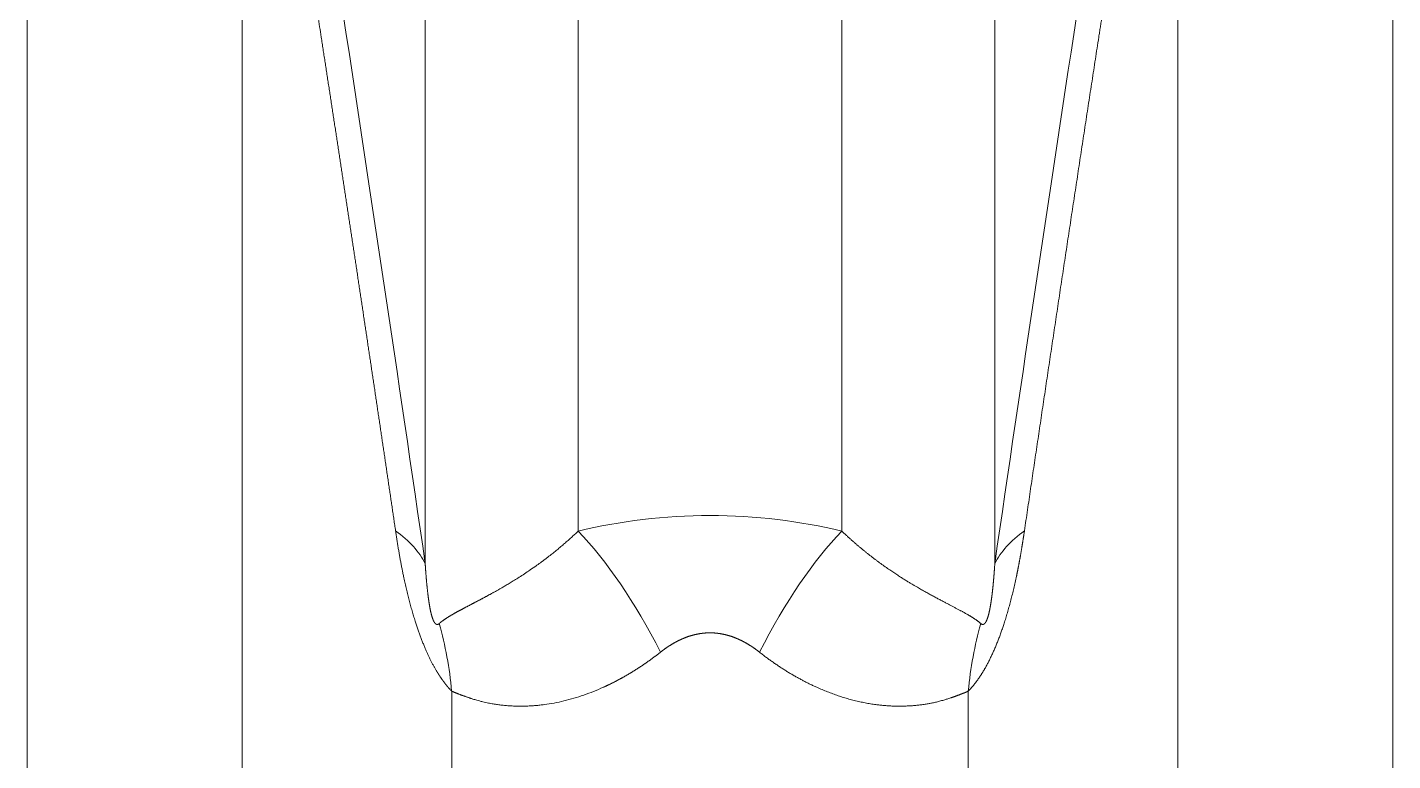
# Model space of a CAD drawing. Header units: millimetres. Extents: x 4664 to 8864, y -38 to 2932.
# Drawn here: x 7918.18 to 7925.77, y 2166.65 to 2170.73 of the extents above; entities that cross this region are included whole.
import ezdxf

# ---------------------------------------------------------------- set-up
doc = ezdxf.new("R2010")
doc.units = ezdxf.units.MM

msp = doc.modelspace()

# ---------------------------------------------------------------- linework, layer by layer
at = {"lineweight": 5}
for p, q in [((7921.2402, 2167.9263), (7921.2402, 2181.4217)), ((7922.7049, 2181.4217), (7922.7049, 2167.9263)), ((7920.3888, 2179.8117), (7920.3888, 2167.7442)), ((7923.5563, 2167.7442), (7923.5563, 2179.8117)), ((7918.1762, 2173.9042), (7918.1762, 2157.2276)), ((7925.7689, 2157.2276), (7925.7689, 2173.9042)), ((7919.3708, 2173.4668), (7919.3708, 2157.6393)), ((7924.5742, 2157.6393), (7924.5742, 2173.4668)), ((7920.536, 2167.0348), (7920.536, 2154.3043)), ((7923.409, 2167.0348), (7923.409, 2154.3043))]:
    msp.add_line(p, q, dxfattribs=at)
for centre, major_axis, ratio, start_param, end_param in [((7910.995, 2191.9455), (-10.432, 52.5413), 0.095617, 4.214814, 4.3475), ((7932.9501, 2191.9455), (10.432, 52.5413), 0.095617, 1.935685, 2.068372), ((7917.8347, 2167.2714), (2.5848, 0.3751), 0.347454, 0.111706, 0.344118), ((7921.2402, 2165.6643), (-0.6066, 2.5404), 0.373196, 5.295547, 5.714011), ((7922.7049, 2165.6643), (0.6066, 2.5404), 0.373196, 0.569174, 0.987639), ((7926.1104, 2167.2714), (-2.5848, 0.3751), 0.347454, 5.939068, 6.17148), ((7918.1467, 2166.3723), (1.8791, 1.814), 0.821454, 5.699256, 5.868735), ((7925.7983, 2166.3723), (-1.8791, 1.814), 0.821454, 0.41445, 0.583929)]:
    msp.add_ellipse(centre, major_axis=major_axis, ratio=ratio, start_param=start_param, end_param=end_param, dxfattribs=at)
for points, knots in [([(7920.2239, 2167.9275), (7920.2224, 2167.938), (7920.2193, 2167.959), (7920.2147, 2167.9905), (7920.21, 2168.0221), (7920.2054, 2168.0536), (7920.2007, 2168.0852), (7920.1961, 2168.1168), (7920.1914, 2168.1484), (7920.1868, 2168.1801), (7920.1821, 2168.2118), (7920.1774, 2168.2434), (7920.1727, 2168.2751), (7920.1681, 2168.3069), (7920.1634, 2168.3386), (7920.1587, 2168.3704), (7920.154, 2168.4022), (7920.1492, 2168.434), (7920.1445, 2168.4658), (7920.1398, 2168.4976), (7920.1351, 2168.5295), (7920.1304, 2168.5614), (7920.1256, 2168.5933), (7920.1209, 2168.6252), (7920.1161, 2168.6571), (7920.1114, 2168.6891), (7920.1066, 2168.721), (7920.1018, 2168.753), (7920.0971, 2168.7851), (7920.0923, 2168.8171), (7920.0875, 2168.8491), (7920.0827, 2168.8812), (7920.0779, 2168.9133), (7920.0731, 2168.9454), (7920.0683, 2168.9775), (7920.0635, 2169.0097), (7920.0587, 2169.0419), (7920.0539, 2169.074), (7920.049, 2169.1062), (7920.0442, 2169.1385), (7920.0394, 2169.1707), (7920.0345, 2169.203), (7920.0297, 2169.2353), (7920.0248, 2169.2675), (7920.02, 2169.2999), (7920.0151, 2169.3322), (7920.0102, 2169.3646), (7920.0053, 2169.3969), (7920.0005, 2169.4293), (7919.9956, 2169.4617), (7919.9907, 2169.4942), (7919.9858, 2169.5266), (7919.9809, 2169.5591), (7919.976, 2169.5916), (7919.971, 2169.6241), (7919.9661, 2169.6566), (7919.9612, 2169.6892), (7919.9563, 2169.7217), (7919.9513, 2169.7543), (7919.9464, 2169.7869), (7919.9414, 2169.8195), (7919.9365, 2169.8522), (7919.9315, 2169.8848), (7919.9265, 2169.9175), (7919.9216, 2169.9502), (7919.9166, 2169.9829), (7919.9116, 2170.0156), (7919.9066, 2170.0484), (7919.9016, 2170.0811), (7919.8966, 2170.1139), (7919.8916, 2170.1467), (7919.8866, 2170.1796), (7919.8816, 2170.2124), (7919.8765, 2170.2453), (7919.8715, 2170.2781), (7919.8665, 2170.311), (7919.8614, 2170.3439), (7919.8564, 2170.3769), (7919.8513, 2170.4098), (7919.8463, 2170.4428), (7919.8412, 2170.4758), (7919.8361, 2170.5088), (7919.8311, 2170.5418), (7919.826, 2170.5749), (7919.8209, 2170.6079), (7919.8158, 2170.641), (7919.8094, 2170.6827), (7919.8016, 2170.7331), (7919.7925, 2170.7923), (7919.7834, 2170.8514), (7919.7742, 2170.9107), (7919.765, 2170.9701), (7919.7558, 2171.0295), (7919.7466, 2171.089), (7919.7374, 2171.1485), (7919.7281, 2171.2082), (7919.7188, 2171.2679), (7919.7095, 2171.3277), (7919.7002, 2171.3875), (7919.6908, 2171.4475), (7919.6815, 2171.5075), (7919.6721, 2171.5676), (7919.6627, 2171.6278), (7919.6532, 2171.688), (7919.6438, 2171.7483), (7919.6343, 2171.8087), (7919.6248, 2171.8692), (7919.6153, 2171.9297), (7919.6058, 2171.9903), (7919.5962, 2172.051), (7919.5867, 2172.1117), (7919.5771, 2172.1726), (7919.5674, 2172.2335), (7919.5578, 2172.2945), (7919.5482, 2172.3555), (7919.5385, 2172.4166), (7919.5288, 2172.4778), (7919.5191, 2172.5391), (7919.5093, 2172.6004), (7919.4996, 2172.6618), (7919.4898, 2172.7233), (7919.48, 2172.7849), (7919.4702, 2172.8465), (7919.4603, 2172.9082), (7919.4505, 2172.97), (7919.4406, 2173.0319), (7919.4307, 2173.0938), (7919.4207, 2173.1558), (7919.4108, 2173.2178), (7919.4008, 2173.28), (7919.3908, 2173.3422), (7919.3808, 2173.4044), (7919.3742, 2173.446), (7919.3708, 2173.4668)], [0, 0, 0, 0, 0.005793, 0.011588, 0.017385, 0.023184, 0.028985, 0.034789, 0.040595, 0.046402, 0.052212, 0.058025, 0.063839, 0.069656, 0.075474, 0.081295, 0.087118, 0.092943, 0.098771, 0.1046, 0.110432, 0.116266, 0.122102, 0.12794, 0.13378, 0.139622, 0.145467, 0.151313, 0.157162, 0.163013, 0.168866, 0.174722, 0.180579, 0.186439, 0.1923, 0.198164, 0.20403, 0.209898, 0.215768, 0.221641, 0.227515, 0.233392, 0.239271, 0.245152, 0.251035, 0.25692, 0.262807, 0.268697, 0.274588, 0.280482, 0.286378, 0.292276, 0.298176, 0.304078, 0.309982, 0.315889, 0.321797, 0.327708, 0.33362, 0.339535, 0.345452, 0.351371, 0.357293, 0.363216, 0.369141, 0.375069, 0.380999, 0.38693, 0.392864, 0.3988, 0.404738, 0.410679, 0.416621, 0.422565, 0.428512, 0.43446, 0.440411, 0.446364, 0.452319, 0.458276, 0.464235, 0.470196, 0.476159, 0.482125, 0.488092, 0.494062, 0.500033, 0.510682, 0.52134, 0.532009, 0.542687, 0.553376, 0.564074, 0.574782, 0.5855, 0.596228, 0.606965, 0.617713, 0.62847, 0.639237, 0.650014, 0.6608, 0.671597, 0.682403, 0.693219, 0.704045, 0.71488, 0.725726, 0.736581, 0.747445, 0.75832, 0.769204, 0.780098, 0.791002, 0.801915, 0.812838, 0.82377, 0.834713, 0.845665, 0.856626, 0.867597, 0.878578, 0.889569, 0.900569, 0.911578, 0.922598, 0.933626, 0.944665, 0.955713, 0.96677, 0.977837, 0.988914, 1, 1, 1, 1]), ([(7924.5742, 2173.4668), (7924.5726, 2173.4568), (7924.5694, 2173.437), (7924.5647, 2173.4072), (7924.5599, 2173.3774), (7924.5551, 2173.3476), (7924.5503, 2173.3179), (7924.5455, 2173.2882), (7924.5408, 2173.2584), (7924.536, 2173.2287), (7924.5312, 2173.1991), (7924.5265, 2173.1694), (7924.5217, 2173.1397), (7924.517, 2173.1101), (7924.5123, 2173.0804), (7924.5075, 2173.0508), (7924.5028, 2173.0212), (7924.4981, 2172.9917), (7924.4933, 2172.9621), (7924.4886, 2172.9325), (7924.4839, 2172.903), (7924.4792, 2172.8735), (7924.4745, 2172.844), (7924.4698, 2172.8145), (7924.4651, 2172.785), (7924.4604, 2172.7555), (7924.4557, 2172.7261), (7924.451, 2172.6967), (7924.4464, 2172.6672), (7924.4417, 2172.6378), (7924.437, 2172.6084), (7924.4323, 2172.5791), (7924.4277, 2172.5497), (7924.423, 2172.5204), (7924.4184, 2172.4911), (7924.4137, 2172.4617), (7924.4091, 2172.4324), (7924.4045, 2172.4032), (7924.3998, 2172.3739), (7924.3952, 2172.3447), (7924.3906, 2172.3154), (7924.3859, 2172.2862), (7924.3813, 2172.257), (7924.3767, 2172.2278), (7924.3721, 2172.1986), (7924.3675, 2172.1695), (7924.3629, 2172.1403), (7924.3583, 2172.1112), (7924.3537, 2172.0821), (7924.3492, 2172.053), (7924.3446, 2172.0239), (7924.34, 2171.9949), (7924.3354, 2171.9658), (7924.3309, 2171.9368), (7924.3263, 2171.9078), (7924.3218, 2171.8788), (7924.3172, 2171.8498), (7924.3127, 2171.8208), (7924.3081, 2171.7919), (7924.3036, 2171.7629), (7924.299, 2171.734), (7924.2945, 2171.7051), (7924.29, 2171.6762), (7924.2855, 2171.6473), (7924.2809, 2171.6184), (7924.2764, 2171.5896), (7924.2719, 2171.5608), (7924.2674, 2171.532), (7924.2629, 2171.5032), (7924.2584, 2171.4744), (7924.2539, 2171.4456), (7924.2495, 2171.4168), (7924.245, 2171.3881), (7924.2405, 2171.3594), (7924.236, 2171.3307), (7924.2316, 2171.302), (7924.2271, 2171.2733), (7924.2227, 2171.2447), (7924.2182, 2171.216), (7924.2138, 2171.1874), (7924.2093, 2171.1588), (7924.2049, 2171.1302), (7924.2004, 2171.1016), (7924.196, 2171.073), (7924.1916, 2171.0445), (7924.1872, 2171.016), (7924.1827, 2170.9875), (7924.1783, 2170.959), (7924.1739, 2170.9305), (7924.1695, 2170.902), (7924.1651, 2170.8736), (7924.1607, 2170.8451), (7924.1563, 2170.8167), (7924.152, 2170.7883), (7924.1476, 2170.7599), (7924.1432, 2170.7315), (7924.1388, 2170.7032), (7924.1328, 2170.6638), (7924.125, 2170.6136), (7924.1156, 2170.5523), (7924.1062, 2170.4912), (7924.0968, 2170.4301), (7924.0875, 2170.3691), (7924.0782, 2170.3082), (7924.0688, 2170.2473), (7924.0595, 2170.1865), (7924.0503, 2170.1257), (7924.041, 2170.0651), (7924.0318, 2170.0045), (7924.0226, 2169.9439), (7924.0134, 2169.8835), (7924.0042, 2169.8231), (7923.995, 2169.7627), (7923.9859, 2169.7025), (7923.9768, 2169.6423), (7923.9677, 2169.5822), (7923.9586, 2169.5221), (7923.9496, 2169.4622), (7923.9405, 2169.4022), (7923.9315, 2169.3424), (7923.9225, 2169.2826), (7923.9135, 2169.2229), (7923.9046, 2169.1633), (7923.8956, 2169.1038), (7923.8867, 2169.0443), (7923.8778, 2168.9848), (7923.8689, 2168.9255), (7923.8601, 2168.8662), (7923.8513, 2168.807), (7923.8424, 2168.7479), (7923.8336, 2168.6888), (7923.8249, 2168.6298), (7923.8161, 2168.5709), (7923.8074, 2168.512), (7923.7987, 2168.4533), (7923.79, 2168.3946), (7923.7813, 2168.3359), (7923.7726, 2168.2774), (7923.764, 2168.2189), (7923.7554, 2168.1604), (7923.7468, 2168.1021), (7923.7382, 2168.0438), (7923.7297, 2167.9856), (7923.724, 2167.9468), (7923.7211, 2167.9275)], [0, 0, 0, 0, 0.0053, 0.010597, 0.015893, 0.021187, 0.026479, 0.031769, 0.037057, 0.042343, 0.047628, 0.05291, 0.05819, 0.063469, 0.068745, 0.07402, 0.079292, 0.084563, 0.089831, 0.095098, 0.100363, 0.105626, 0.110887, 0.116146, 0.121403, 0.126658, 0.131911, 0.137162, 0.142411, 0.147658, 0.152904, 0.158147, 0.163388, 0.168628, 0.173865, 0.179101, 0.184334, 0.189566, 0.194795, 0.200023, 0.205248, 0.210472, 0.215694, 0.220914, 0.226131, 0.231347, 0.236561, 0.241773, 0.246983, 0.252191, 0.257397, 0.262601, 0.267803, 0.273003, 0.278201, 0.283397, 0.288591, 0.293783, 0.298974, 0.304162, 0.309348, 0.314532, 0.319714, 0.324895, 0.330073, 0.335249, 0.340424, 0.345596, 0.350766, 0.355934, 0.361101, 0.366265, 0.371428, 0.376588, 0.381746, 0.386903, 0.392057, 0.397209, 0.40236, 0.407508, 0.412655, 0.417799, 0.422941, 0.428082, 0.43322, 0.438357, 0.443491, 0.448623, 0.453754, 0.458882, 0.464008, 0.469133, 0.474255, 0.479375, 0.484494, 0.48961, 0.494724, 0.499837, 0.510895, 0.521944, 0.532986, 0.54402, 0.555045, 0.566062, 0.577071, 0.588072, 0.599065, 0.61005, 0.621026, 0.631995, 0.642955, 0.653907, 0.66485, 0.675786, 0.686713, 0.697632, 0.708543, 0.719446, 0.73034, 0.741226, 0.752104, 0.762974, 0.773835, 0.784688, 0.795533, 0.806369, 0.817197, 0.828017, 0.838829, 0.849632, 0.860427, 0.871214, 0.881992, 0.892762, 0.903523, 0.914276, 0.925021, 0.935758, 0.946486, 0.957205, 0.967917, 0.978619, 0.989314, 1, 1, 1, 1]), ([(7921.2402, 2167.9263), (7921.4702, 2167.9812), (7921.7214, 2168.0128), (7922.2245, 2168.0128), (7922.475, 2167.9811), (7922.7049, 2167.9263)], [0, 0, 0, 0, 0.5, 0.5, 1, 1, 1, 1]), ([(7920.536, 2167.0348), (7920.5355, 2167.0353), (7920.5344, 2167.0364), (7920.5329, 2167.0381), (7920.5313, 2167.0397), (7920.5298, 2167.0414), (7920.5282, 2167.0431), (7920.5267, 2167.0448), (7920.5252, 2167.0465), (7920.5236, 2167.0482), (7920.5221, 2167.0499), (7920.5205, 2167.0517), (7920.519, 2167.0534), (7920.5175, 2167.0552), (7920.516, 2167.057), (7920.5144, 2167.0588), (7920.5129, 2167.0606), (7920.5114, 2167.0624), (7920.5099, 2167.0643), (7920.5084, 2167.0661), (7920.5069, 2167.068), (7920.5053, 2167.0698), (7920.5038, 2167.0717), (7920.5023, 2167.0736), (7920.5008, 2167.0755), (7920.4993, 2167.0775), (7920.4978, 2167.0794), (7920.4964, 2167.0813), (7920.4949, 2167.0833), (7920.4934, 2167.0853), (7920.4919, 2167.0873), (7920.4904, 2167.0893), (7920.4889, 2167.0913), (7920.4875, 2167.0933), (7920.486, 2167.0954), (7920.4845, 2167.0974), (7920.4831, 2167.0995), (7920.4816, 2167.1015), (7920.4801, 2167.1036), (7920.4787, 2167.1057), (7920.4772, 2167.1079), (7920.4758, 2167.11), (7920.4743, 2167.1121), (7920.4729, 2167.1143), (7920.4714, 2167.1164), (7920.47, 2167.1186), (7920.4685, 2167.1208), (7920.4671, 2167.123), (7920.4657, 2167.1252), (7920.4642, 2167.1275), (7920.4628, 2167.1297), (7920.4614, 2167.132), (7920.46, 2167.1342), (7920.4585, 2167.1365), (7920.4571, 2167.1388), (7920.4557, 2167.1411), (7920.4543, 2167.1434), (7920.4529, 2167.1458), (7920.4515, 2167.1481), (7920.4479, 2167.1541), (7920.4421, 2167.1641), (7920.4342, 2167.1783), (7920.4264, 2167.1929), (7920.4187, 2167.208), (7920.4111, 2167.2236), (7920.4035, 2167.2396), (7920.3961, 2167.2561), (7920.3884, 2167.2737), (7920.3805, 2167.2925), (7920.3725, 2167.3125), (7920.3646, 2167.3329), (7920.357, 2167.3536), (7920.3495, 2167.3748), (7920.3421, 2167.3964), (7920.3359, 2167.4156), (7920.3306, 2167.4323), (7920.3263, 2167.4463), (7920.322, 2167.4605), (7920.3178, 2167.4749), (7920.3136, 2167.4893), (7920.3096, 2167.504), (7920.3055, 2167.5187), (7920.3015, 2167.5336), (7920.2976, 2167.5487), (7920.2938, 2167.5639), (7920.29, 2167.5792), (7920.2862, 2167.5947), (7920.2825, 2167.6103), (7920.2789, 2167.626), (7920.2753, 2167.6419), (7920.2718, 2167.658), (7920.2688, 2167.6722), (7920.2662, 2167.6845), (7920.264, 2167.695), (7920.2619, 2167.7057), (7920.2598, 2167.7164), (7920.2577, 2167.7272), (7920.2556, 2167.7381), (7920.2535, 2167.7492), (7920.2514, 2167.7603), (7920.2493, 2167.7716), (7920.2473, 2167.7829), (7920.2453, 2167.7944), (7920.2433, 2167.806), (7920.2413, 2167.8176), (7920.2393, 2167.8294), (7920.2373, 2167.8413), (7920.2353, 2167.8533), (7920.2334, 2167.8654), (7920.2315, 2167.8776), (7920.2296, 2167.8899), (7920.2277, 2167.9023), (7920.2258, 2167.9149), (7920.2245, 2167.9233), (7920.2239, 2167.9275)], [0, 0, 0, 0, 0.003686, 0.007362, 0.011028, 0.014684, 0.018331, 0.021968, 0.025595, 0.029213, 0.032822, 0.036422, 0.040012, 0.043594, 0.047166, 0.05073, 0.054285, 0.057831, 0.061369, 0.064899, 0.06842, 0.071933, 0.075438, 0.078935, 0.082424, 0.085906, 0.089379, 0.092845, 0.096304, 0.099756, 0.1032, 0.106637, 0.110067, 0.113491, 0.116907, 0.120317, 0.12372, 0.127117, 0.130508, 0.133893, 0.137271, 0.140644, 0.144011, 0.147372, 0.150727, 0.154077, 0.157422, 0.160762, 0.164096, 0.167426, 0.17075, 0.17407, 0.177386, 0.180696, 0.184003, 0.187305, 0.190604, 0.193898, 0.197189, 0.200475, 0.21919, 0.237831, 0.256426, 0.275002, 0.293589, 0.312215, 0.330907, 0.349693, 0.370936, 0.392195, 0.413506, 0.434903, 0.456422, 0.478096, 0.49996, 0.513711, 0.527546, 0.541471, 0.555493, 0.569616, 0.583847, 0.598191, 0.612653, 0.627239, 0.641954, 0.656802, 0.671789, 0.68692, 0.702198, 0.717629, 0.733216, 0.748964, 0.759104, 0.769359, 0.779731, 0.790219, 0.800826, 0.811551, 0.822397, 0.833363, 0.844451, 0.855662, 0.866995, 0.878453, 0.890036, 0.901743, 0.913577, 0.925538, 0.937626, 0.949843, 0.962188, 0.974662, 0.987266, 1, 1, 1, 1]), ([(7920.4668, 2167.4112), (7920.4674, 2167.4117), (7920.4685, 2167.4127), (7920.4702, 2167.4141), (7920.4719, 2167.4156), (7920.4736, 2167.417), (7920.4754, 2167.4185), (7920.4773, 2167.4199), (7920.4791, 2167.4214), (7920.481, 2167.4229), (7920.4829, 2167.4244), (7920.4849, 2167.4258), (7920.4869, 2167.4273), (7920.489, 2167.4288), (7920.4911, 2167.4303), (7920.4932, 2167.4318), (7920.4953, 2167.4334), (7920.4975, 2167.4349), (7920.4998, 2167.4364), (7920.5021, 2167.438), (7920.5044, 2167.4395), (7920.5068, 2167.4411), (7920.5092, 2167.4426), (7920.5116, 2167.4442), (7920.5141, 2167.4458), (7920.5167, 2167.4474), (7920.5192, 2167.449), (7920.5219, 2167.4506), (7920.5245, 2167.4523), (7920.5273, 2167.4539), (7920.53, 2167.4556), (7920.5328, 2167.4572), (7920.5357, 2167.4589), (7920.5386, 2167.4606), (7920.5416, 2167.4623), (7920.5446, 2167.4641), (7920.5476, 2167.4658), (7920.5507, 2167.4676), (7920.5539, 2167.4693), (7920.5571, 2167.4711), (7920.5603, 2167.473), (7920.5636, 2167.4748), (7920.567, 2167.4766), (7920.5704, 2167.4785), (7920.5739, 2167.4804), (7920.5774, 2167.4823), (7920.581, 2167.4842), (7920.5846, 2167.4862), (7920.5883, 2167.4882), (7920.592, 2167.4902), (7920.5958, 2167.4922), (7920.5996, 2167.4942), (7920.6035, 2167.4963), (7920.6075, 2167.4984), (7920.6115, 2167.5005), (7920.6156, 2167.5027), (7920.6198, 2167.5048), (7920.624, 2167.507), (7920.6282, 2167.5093), (7920.6325, 2167.5115), (7920.6369, 2167.5138), (7920.6413, 2167.5162), (7920.6458, 2167.5185), (7920.6504, 2167.5209), (7920.655, 2167.5233), (7920.6597, 2167.5258), (7920.6645, 2167.5283), (7920.6693, 2167.5308), (7920.6742, 2167.5334), (7920.6791, 2167.536), (7920.6841, 2167.5386), (7920.6892, 2167.5413), (7920.6943, 2167.544), (7920.6995, 2167.5468), (7920.7048, 2167.5496), (7920.7101, 2167.5524), (7920.7155, 2167.5553), (7920.721, 2167.5583), (7920.7265, 2167.5612), (7920.7321, 2167.5643), (7920.7377, 2167.5673), (7920.7435, 2167.5705), (7920.7493, 2167.5736), (7920.7551, 2167.5769), (7920.7611, 2167.5801), (7920.7671, 2167.5835), (7920.7751, 2167.5879), (7920.7857, 2167.5939), (7920.7998, 2167.6018), (7920.8162, 2167.6112), (7920.8348, 2167.622), (7920.8557, 2167.6344), (7920.8791, 2167.6487), (7920.905, 2167.6649), (7920.9335, 2167.6833), (7920.9646, 2167.704), (7920.9906, 2167.722), (7921.0103, 2167.736), (7921.0229, 2167.7451), (7921.0353, 2167.7541), (7921.0475, 2167.7632), (7921.0595, 2167.7723), (7921.0713, 2167.7813), (7921.0829, 2167.7904), (7921.0943, 2167.7994), (7921.1056, 2167.8083), (7921.1166, 2167.8172), (7921.1274, 2167.8261), (7921.138, 2167.8349), (7921.1484, 2167.8437), (7921.1586, 2167.8524), (7921.1685, 2167.861), (7921.1783, 2167.8695), (7921.1878, 2167.8779), (7921.1971, 2167.8862), (7921.2061, 2167.8945), (7921.215, 2167.9026), (7921.2236, 2167.9106), (7921.232, 2167.9184), (7921.2375, 2167.9237), (7921.2402, 2167.9263)], [0, 0, 0, 0, 0.004401, 0.008838, 0.013309, 0.017816, 0.022358, 0.026934, 0.031546, 0.036193, 0.040875, 0.045592, 0.050344, 0.055131, 0.059954, 0.064812, 0.069704, 0.074632, 0.079596, 0.084594, 0.089628, 0.094696, 0.099801, 0.10494, 0.110114, 0.115324, 0.120569, 0.125849, 0.131165, 0.136516, 0.141902, 0.147324, 0.15278, 0.158272, 0.1638, 0.169362, 0.17496, 0.180594, 0.186262, 0.191967, 0.197706, 0.203481, 0.209291, 0.215136, 0.221017, 0.226934, 0.232885, 0.238872, 0.244895, 0.250953, 0.257046, 0.263175, 0.269339, 0.275538, 0.281773, 0.288044, 0.294349, 0.300691, 0.307067, 0.31348, 0.319927, 0.32641, 0.332929, 0.339483, 0.346073, 0.352698, 0.359358, 0.366054, 0.372785, 0.379552, 0.386355, 0.393193, 0.400066, 0.406975, 0.41392, 0.4209, 0.427915, 0.434966, 0.442053, 0.449175, 0.456332, 0.463525, 0.470754, 0.478018, 0.485318, 0.492653, 0.500024, 0.514373, 0.531083, 0.550154, 0.571587, 0.595381, 0.621536, 0.650052, 0.68093, 0.714169, 0.749769, 0.763075, 0.776161, 0.789026, 0.80167, 0.814094, 0.826297, 0.83828, 0.850042, 0.861583, 0.872904, 0.884004, 0.894884, 0.905542, 0.915981, 0.926198, 0.936196, 0.945972, 0.955528, 0.964864, 0.973979, 0.982873, 0.991547, 1, 1, 1, 1]), ([(7922.7049, 2167.9263), (7922.7062, 2167.925), (7922.7089, 2167.9224), (7922.713, 2167.9185), (7922.7172, 2167.9146), (7922.7214, 2167.9106), (7922.7257, 2167.9066), (7922.73, 2167.9026), (7922.7344, 2167.8986), (7922.7389, 2167.8945), (7922.7434, 2167.8904), (7922.7479, 2167.8863), (7922.7526, 2167.8821), (7922.7572, 2167.878), (7922.762, 2167.8738), (7922.7667, 2167.8695), (7922.7716, 2167.8653), (7922.7765, 2167.861), (7922.7814, 2167.8567), (7922.7864, 2167.8524), (7922.7915, 2167.8481), (7922.7966, 2167.8437), (7922.8018, 2167.8394), (7922.807, 2167.835), (7922.8123, 2167.8306), (7922.8176, 2167.8262), (7922.823, 2167.8217), (7922.8284, 2167.8173), (7922.8339, 2167.8128), (7922.8394, 2167.8084), (7922.845, 2167.8039), (7922.8507, 2167.7994), (7922.8564, 2167.7949), (7922.8621, 2167.7904), (7922.8679, 2167.7859), (7922.8737, 2167.7814), (7922.8796, 2167.7768), (7922.8856, 2167.7723), (7922.8915, 2167.7678), (7922.8976, 2167.7633), (7922.9036, 2167.7587), (7922.9098, 2167.7542), (7922.9159, 2167.7497), (7922.9221, 2167.7451), (7922.9284, 2167.7406), (7922.9347, 2167.7361), (7922.941, 2167.7315), (7922.9534, 2167.7228), (7922.9714, 2167.7103), (7922.9945, 2167.6947), (7923.0161, 2167.6804), (7923.0364, 2167.6672), (7923.0555, 2167.6552), (7923.0732, 2167.6443), (7923.0897, 2167.6343), (7923.1049, 2167.6252), (7923.1189, 2167.617), (7923.1317, 2167.6095), (7923.1434, 2167.6029), (7923.1539, 2167.5969), (7923.1633, 2167.5916), (7923.173, 2167.5862), (7923.1831, 2167.5806), (7923.194, 2167.5746), (7923.2047, 2167.5687), (7923.2152, 2167.5631), (7923.2254, 2167.5575), (7923.2355, 2167.5522), (7923.2452, 2167.5469), (7923.2548, 2167.5419), (7923.2641, 2167.5369), (7923.2733, 2167.5321), (7923.2822, 2167.5275), (7923.2909, 2167.5229), (7923.2993, 2167.5185), (7923.3076, 2167.5141), (7923.3156, 2167.5099), (7923.3235, 2167.5058), (7923.3311, 2167.5018), (7923.3386, 2167.4978), (7923.3458, 2167.494), (7923.3529, 2167.4902), (7923.3598, 2167.4866), (7923.3664, 2167.483), (7923.3729, 2167.4794), (7923.3792, 2167.476), (7923.3854, 2167.4726), (7923.3913, 2167.4693), (7923.3971, 2167.466), (7923.4027, 2167.4628), (7923.4082, 2167.4596), (7923.4134, 2167.4565), (7923.4186, 2167.4535), (7923.4235, 2167.4504), (7923.4283, 2167.4474), (7923.433, 2167.4445), (7923.4375, 2167.4416), (7923.4419, 2167.4387), (7923.4461, 2167.4359), (7923.4502, 2167.433), (7923.4541, 2167.4303), (7923.4579, 2167.4275), (7923.4616, 2167.4247), (7923.4652, 2167.422), (7923.4686, 2167.4193), (7923.4719, 2167.4166), (7923.4751, 2167.4139), (7923.4772, 2167.4121), (7923.4782, 2167.4112)], [0, 0, 0, 0, 0.004199, 0.008453, 0.012763, 0.017127, 0.021547, 0.026022, 0.030552, 0.035137, 0.039778, 0.044473, 0.049224, 0.05403, 0.058891, 0.063807, 0.068779, 0.073806, 0.078888, 0.084025, 0.089217, 0.094465, 0.099767, 0.105125, 0.110538, 0.116006, 0.12153, 0.127108, 0.132742, 0.138431, 0.144175, 0.149975, 0.15583, 0.161739, 0.167704, 0.173725, 0.1798, 0.185931, 0.192116, 0.198357, 0.204653, 0.211005, 0.217411, 0.223873, 0.23039, 0.236962, 0.24359, 0.250272, 0.275938, 0.300401, 0.323659, 0.345713, 0.366564, 0.386211, 0.404655, 0.421894, 0.43793, 0.452762, 0.46639, 0.478815, 0.490035, 0.500052, 0.513641, 0.527108, 0.540455, 0.553679, 0.566783, 0.579765, 0.592627, 0.605367, 0.617986, 0.630483, 0.64286, 0.655116, 0.66725, 0.679264, 0.691156, 0.702928, 0.714578, 0.726108, 0.737517, 0.748805, 0.759972, 0.771018, 0.781944, 0.792749, 0.803433, 0.813997, 0.824439, 0.834762, 0.844964, 0.855045, 0.865006, 0.874846, 0.884566, 0.894166, 0.903645, 0.913005, 0.922244, 0.931363, 0.940362, 0.949241, 0.958, 0.96664, 0.975159, 0.983559, 0.991839, 1, 1, 1, 1]), ([(7923.7211, 2167.9275), (7923.7208, 2167.9254), (7923.7202, 2167.9214), (7923.7193, 2167.9154), (7923.7184, 2167.9094), (7923.7175, 2167.9034), (7923.7166, 2167.8974), (7923.7157, 2167.8915), (7923.7148, 2167.8856), (7923.7139, 2167.8797), (7923.713, 2167.8739), (7923.7121, 2167.868), (7923.7111, 2167.8622), (7923.7102, 2167.8565), (7923.7093, 2167.8507), (7923.7083, 2167.845), (7923.7074, 2167.8393), (7923.7065, 2167.8336), (7923.7055, 2167.8279), (7923.7046, 2167.8223), (7923.7036, 2167.8167), (7923.7027, 2167.8111), (7923.7017, 2167.8055), (7923.7008, 2167.8), (7923.6998, 2167.7945), (7923.6988, 2167.789), (7923.6979, 2167.7836), (7923.6969, 2167.7781), (7923.6959, 2167.7727), (7923.695, 2167.7673), (7923.694, 2167.762), (7923.693, 2167.7567), (7923.692, 2167.7513), (7923.691, 2167.7461), (7923.69, 2167.7408), (7923.689, 2167.7356), (7923.688, 2167.7304), (7923.687, 2167.7252), (7923.686, 2167.72), (7923.685, 2167.7149), (7923.684, 2167.7098), (7923.683, 2167.7047), (7923.682, 2167.6996), (7923.6809, 2167.6946), (7923.6799, 2167.6896), (7923.6789, 2167.6846), (7923.6779, 2167.6796), (7923.6748, 2167.665), (7923.6696, 2167.6408), (7923.6619, 2167.6074), (7923.654, 2167.5745), (7923.6458, 2167.5422), (7923.6374, 2167.5105), (7923.6286, 2167.4795), (7923.6196, 2167.449), (7923.6121, 2167.4249), (7923.6063, 2167.4069), (7923.6023, 2167.3948), (7923.5983, 2167.3827), (7923.5942, 2167.3708), (7923.59, 2167.3591), (7923.5858, 2167.3474), (7923.5815, 2167.3359), (7923.5772, 2167.3245), (7923.5728, 2167.3132), (7923.5683, 2167.302), (7923.5638, 2167.2909), (7923.5577, 2167.2763), (7923.55, 2167.2583), (7923.5405, 2167.2373), (7923.5308, 2167.217), (7923.5211, 2167.1975), (7923.5112, 2167.1788), (7923.5035, 2167.1651), (7923.4981, 2167.1558), (7923.4951, 2167.1507), (7923.4921, 2167.1457), (7923.4891, 2167.1407), (7923.4861, 2167.1358), (7923.483, 2167.1309), (7923.4799, 2167.1261), (7923.4768, 2167.1213), (7923.4738, 2167.1166), (7923.4706, 2167.112), (7923.4675, 2167.1074), (7923.4644, 2167.1028), (7923.4612, 2167.0984), (7923.4581, 2167.094), (7923.4549, 2167.0896), (7923.4517, 2167.0853), (7923.4485, 2167.0811), (7923.4453, 2167.0769), (7923.4421, 2167.0728), (7923.4388, 2167.0687), (7923.4356, 2167.0647), (7923.4323, 2167.0608), (7923.429, 2167.0569), (7923.4257, 2167.053), (7923.4224, 2167.0493), (7923.4191, 2167.0456), (7923.4157, 2167.0419), (7923.4124, 2167.0383), (7923.4102, 2167.036), (7923.409, 2167.0348)], [0, 0, 0, 0, 0.006106, 0.012183, 0.018228, 0.024244, 0.030229, 0.036184, 0.042109, 0.048003, 0.053868, 0.059703, 0.065508, 0.071283, 0.077029, 0.082745, 0.088431, 0.094087, 0.099715, 0.105312, 0.110881, 0.11642, 0.12193, 0.127411, 0.132863, 0.138286, 0.143681, 0.149046, 0.154383, 0.159691, 0.164971, 0.170222, 0.175445, 0.18064, 0.185806, 0.190945, 0.196055, 0.201138, 0.206193, 0.21122, 0.21622, 0.221192, 0.226137, 0.231054, 0.235945, 0.240808, 0.245645, 0.250455, 0.283613, 0.316093, 0.347936, 0.379188, 0.409895, 0.44011, 0.469883, 0.499271, 0.511435, 0.523541, 0.535594, 0.547601, 0.559566, 0.571495, 0.583395, 0.595272, 0.607131, 0.618978, 0.630821, 0.642664, 0.666634, 0.690432, 0.714114, 0.737738, 0.761363, 0.785047, 0.79207, 0.79911, 0.806169, 0.813246, 0.820344, 0.827464, 0.834606, 0.841774, 0.848967, 0.856186, 0.863434, 0.870712, 0.878019, 0.885358, 0.892731, 0.900137, 0.907578, 0.915055, 0.92257, 0.930123, 0.937715, 0.945348, 0.953023, 0.96074, 0.968501, 0.976307, 0.984158, 0.992055, 1, 1, 1, 1]), ([(7920.3888, 2167.7442), (7920.3889, 2167.7421), (7920.3892, 2167.7379), (7920.3896, 2167.7317), (7920.39, 2167.7255), (7920.3905, 2167.7193), (7920.3909, 2167.7132), (7920.3913, 2167.7072), (7920.3918, 2167.7012), (7920.3922, 2167.6953), (7920.3927, 2167.6894), (7920.3931, 2167.6836), (7920.3936, 2167.6779), (7920.3941, 2167.6722), (7920.3945, 2167.6666), (7920.395, 2167.6611), (7920.3955, 2167.6556), (7920.3959, 2167.6501), (7920.3964, 2167.6448), (7920.3969, 2167.6394), (7920.3974, 2167.6342), (7920.3979, 2167.629), (7920.3984, 2167.6239), (7920.3989, 2167.6188), (7920.3994, 2167.6138), (7920.3999, 2167.6088), (7920.4004, 2167.6039), (7920.401, 2167.5991), (7920.4015, 2167.5943), (7920.402, 2167.5896), (7920.4025, 2167.5849), (7920.4031, 2167.5803), (7920.4036, 2167.5758), (7920.4042, 2167.5713), (7920.4047, 2167.5669), (7920.4053, 2167.5625), (7920.4058, 2167.5582), (7920.4064, 2167.554), (7920.407, 2167.5498), (7920.4075, 2167.5457), (7920.4081, 2167.5416), (7920.4087, 2167.5376), (7920.4093, 2167.5337), (7920.4098, 2167.5298), (7920.4104, 2167.526), (7920.411, 2167.5222), (7920.4116, 2167.5185), (7920.4122, 2167.5148), (7920.4128, 2167.5113), (7920.4135, 2167.5077), (7920.4141, 2167.5043), (7920.4147, 2167.5009), (7920.4153, 2167.4975), (7920.4159, 2167.4942), (7920.4166, 2167.491), (7920.4172, 2167.4879), (7920.4178, 2167.4848), (7920.4185, 2167.4817), (7920.4191, 2167.4787), (7920.4198, 2167.4758), (7920.4204, 2167.4729), (7920.4211, 2167.4701), (7920.4218, 2167.4674), (7920.4224, 2167.4647), (7920.4231, 2167.4621), (7920.4238, 2167.4595), (7920.4244, 2167.457), (7920.4251, 2167.4546), (7920.4258, 2167.4522), (7920.4265, 2167.4499), (7920.4272, 2167.4476), (7920.4279, 2167.4454), (7920.4286, 2167.4433), (7920.4293, 2167.4412), (7920.43, 2167.4392), (7920.4307, 2167.4372), (7920.4315, 2167.4353), (7920.4322, 2167.4334), (7920.4329, 2167.4317), (7920.4336, 2167.4299), (7920.4344, 2167.4283), (7920.4351, 2167.4267), (7920.4359, 2167.4251), (7920.4366, 2167.4236), (7920.4373, 2167.4222), (7920.4381, 2167.4208), (7920.4389, 2167.4195), (7920.4396, 2167.4183), (7920.4404, 2167.4171), (7920.4412, 2167.416), (7920.4419, 2167.4149), (7920.4427, 2167.4139), (7920.4435, 2167.413), (7920.4443, 2167.4121), (7920.4451, 2167.4113), (7920.4458, 2167.4106), (7920.4466, 2167.4099), (7920.4474, 2167.4092), (7920.4482, 2167.4086), (7920.449, 2167.4081), (7920.4499, 2167.4077), (7920.4507, 2167.4073), (7920.4515, 2167.4069), (7920.4523, 2167.4067), (7920.4531, 2167.4064), (7920.454, 2167.4063), (7920.4548, 2167.4062), (7920.4556, 2167.4062), (7920.4565, 2167.4062), (7920.4573, 2167.4063), (7920.4582, 2167.4064), (7920.459, 2167.4066), (7920.4599, 2167.4069), (7920.4607, 2167.4072), (7920.4616, 2167.4076), (7920.4624, 2167.4081), (7920.4633, 2167.4086), (7920.4642, 2167.4091), (7920.4651, 2167.4098), (7920.4659, 2167.4105), (7920.4665, 2167.411), (7920.4668, 2167.4112)], [0, 0, 0, 0, 0.017566, 0.034922, 0.052067, 0.069001, 0.085724, 0.102238, 0.118541, 0.134634, 0.150517, 0.16619, 0.181653, 0.196907, 0.211952, 0.226788, 0.241414, 0.255832, 0.270041, 0.284042, 0.297835, 0.31142, 0.324797, 0.337967, 0.350929, 0.363685, 0.376234, 0.388577, 0.400713, 0.412644, 0.42437, 0.435891, 0.447207, 0.458319, 0.469228, 0.479933, 0.490435, 0.500735, 0.510834, 0.520731, 0.530428, 0.539925, 0.549222, 0.558322, 0.567223, 0.575928, 0.584437, 0.592751, 0.600872, 0.608799, 0.616535, 0.624081, 0.631437, 0.638606, 0.64559, 0.652389, 0.659007, 0.665444, 0.671703, 0.677787, 0.683698, 0.689439, 0.695014, 0.700425, 0.705677, 0.710773, 0.715718, 0.720517, 0.725176, 0.7297, 0.734095, 0.73837, 0.74253, 0.746586, 0.750544, 0.754416, 0.758212, 0.761941, 0.765616, 0.769249, 0.772853, 0.776438, 0.78002, 0.783611, 0.787222, 0.790869, 0.794561, 0.798312, 0.802132, 0.806033, 0.810023, 0.814114, 0.818312, 0.822627, 0.827066, 0.831635, 0.836341, 0.841189, 0.846186, 0.851335, 0.85664, 0.862107, 0.867738, 0.873537, 0.879507, 0.88565, 0.89197, 0.898469, 0.905148, 0.91201, 0.919057, 0.92629, 0.933711, 0.941322, 0.949123, 0.957116, 0.965302, 0.973683, 0.982259, 0.991031, 1, 1, 1, 1]), ([(7923.4782, 2167.4112), (7923.4784, 2167.411), (7923.4788, 2167.4107), (7923.4794, 2167.4102), (7923.48, 2167.4098), (7923.4806, 2167.4093), (7923.4812, 2167.4089), (7923.4818, 2167.4086), (7923.4824, 2167.4082), (7923.4829, 2167.4079), (7923.4835, 2167.4076), (7923.4841, 2167.4073), (7923.4847, 2167.4071), (7923.4853, 2167.4069), (7923.4858, 2167.4067), (7923.4864, 2167.4065), (7923.487, 2167.4064), (7923.4875, 2167.4063), (7923.4881, 2167.4062), (7923.4887, 2167.4062), (7923.4892, 2167.4062), (7923.4898, 2167.4062), (7923.4904, 2167.4062), (7923.4909, 2167.4063), (7923.4915, 2167.4064), (7923.492, 2167.4065), (7923.4926, 2167.4066), (7923.4931, 2167.4068), (7923.4937, 2167.407), (7923.4942, 2167.4072), (7923.4948, 2167.4075), (7923.4953, 2167.4077), (7923.4959, 2167.4081), (7923.4964, 2167.4084), (7923.497, 2167.4088), (7923.4975, 2167.4091), (7923.498, 2167.4096), (7923.4986, 2167.41), (7923.4991, 2167.4105), (7923.4996, 2167.411), (7923.5002, 2167.4115), (7923.5007, 2167.412), (7923.5012, 2167.4126), (7923.5018, 2167.4132), (7923.5023, 2167.4139), (7923.5028, 2167.4145), (7923.5033, 2167.4152), (7923.5038, 2167.4159), (7923.5044, 2167.4167), (7923.5049, 2167.4174), (7923.5054, 2167.4182), (7923.5059, 2167.4191), (7923.5064, 2167.4199), (7923.5069, 2167.4208), (7923.5074, 2167.4217), (7923.5079, 2167.4226), (7923.5084, 2167.4236), (7923.5089, 2167.4246), (7923.5094, 2167.4256), (7923.5099, 2167.4267), (7923.5104, 2167.4277), (7923.5109, 2167.4288), (7923.5114, 2167.4299), (7923.5119, 2167.4311), (7923.5124, 2167.4323), (7923.5129, 2167.4335), (7923.5134, 2167.4347), (7923.5139, 2167.436), (7923.5143, 2167.4373), (7923.5148, 2167.4386), (7923.5153, 2167.4399), (7923.5158, 2167.4413), (7923.5163, 2167.4427), (7923.5167, 2167.4441), (7923.5172, 2167.4456), (7923.5177, 2167.447), (7923.5181, 2167.4486), (7923.5186, 2167.4501), (7923.5191, 2167.4516), (7923.5195, 2167.4532), (7923.52, 2167.4548), (7923.5204, 2167.4565), (7923.5209, 2167.4582), (7923.5214, 2167.4598), (7923.5218, 2167.4616), (7923.5223, 2167.4633), (7923.5227, 2167.4651), (7923.5232, 2167.4669), (7923.5236, 2167.4687), (7923.5241, 2167.4706), (7923.5245, 2167.4725), (7923.5249, 2167.4744), (7923.5254, 2167.4763), (7923.5258, 2167.4783), (7923.5263, 2167.4803), (7923.5267, 2167.4823), (7923.5271, 2167.4843), (7923.5276, 2167.4864), (7923.528, 2167.4885), (7923.5284, 2167.4906), (7923.5288, 2167.4928), (7923.5293, 2167.495), (7923.5297, 2167.4972), (7923.5301, 2167.4994), (7923.5305, 2167.5017), (7923.5309, 2167.504), (7923.5313, 2167.5063), (7923.5318, 2167.5087), (7923.5322, 2167.511), (7923.5326, 2167.5134), (7923.533, 2167.5158), (7923.5334, 2167.5183), (7923.5338, 2167.5208), (7923.5342, 2167.5233), (7923.5346, 2167.5258), (7923.535, 2167.5284), (7923.5354, 2167.531), (7923.5358, 2167.5336), (7923.5362, 2167.5362), (7923.5366, 2167.5389), (7923.5369, 2167.5416), (7923.5373, 2167.5443), (7923.5377, 2167.5471), (7923.5381, 2167.5499), (7923.5385, 2167.5527), (7923.5389, 2167.5555), (7923.5392, 2167.5584), (7923.5396, 2167.5612), (7923.54, 2167.5642), (7923.5404, 2167.5671), (7923.5407, 2167.5701), (7923.5411, 2167.5731), (7923.5415, 2167.5761), (7923.5418, 2167.5791), (7923.5422, 2167.5822), (7923.5426, 2167.5853), (7923.5429, 2167.5884), (7923.5433, 2167.5916), (7923.5436, 2167.5948), (7923.544, 2167.598), (7923.5443, 2167.6012), (7923.5447, 2167.6045), (7923.545, 2167.6078), (7923.5454, 2167.6111), (7923.5457, 2167.6144), (7923.5461, 2167.6178), (7923.5464, 2167.6212), (7923.5467, 2167.6246), (7923.5471, 2167.6281), (7923.5474, 2167.6316), (7923.5477, 2167.6351), (7923.5481, 2167.6386), (7923.5484, 2167.6422), (7923.5487, 2167.6458), (7923.549, 2167.6494), (7923.5494, 2167.653), (7923.5497, 2167.6567), (7923.55, 2167.6604), (7923.5503, 2167.6641), (7923.5506, 2167.6679), (7923.5509, 2167.6716), (7923.5513, 2167.6755), (7923.5516, 2167.6793), (7923.5519, 2167.6831), (7923.5522, 2167.687), (7923.5525, 2167.6909), (7923.5528, 2167.6949), (7923.5531, 2167.6988), (7923.5534, 2167.7028), (7923.5537, 2167.7069), (7923.554, 2167.7109), (7923.5543, 2167.715), (7923.5546, 2167.7191), (7923.5548, 2167.7232), (7923.5551, 2167.7274), (7923.5554, 2167.7315), (7923.5557, 2167.7358), (7923.556, 2167.74), (7923.5562, 2167.7428), (7923.5563, 2167.7442)], [0, 0, 0, 0, 0.006052, 0.012014, 0.017888, 0.023673, 0.02937, 0.034978, 0.040499, 0.045932, 0.051278, 0.056537, 0.06171, 0.066797, 0.071799, 0.076715, 0.081547, 0.086294, 0.090958, 0.095539, 0.100037, 0.104453, 0.108788, 0.113043, 0.117217, 0.121312, 0.125329, 0.129268, 0.133131, 0.136918, 0.140631, 0.14427, 0.147836, 0.151331, 0.154757, 0.158114, 0.161403, 0.164627, 0.167788, 0.170886, 0.173923, 0.176903, 0.179826, 0.182695, 0.185512, 0.18828, 0.191001, 0.193678, 0.196314, 0.198912, 0.201475, 0.204007, 0.20651, 0.208988, 0.211445, 0.213884, 0.21631, 0.218726, 0.221136, 0.223544, 0.225954, 0.228369, 0.230795, 0.233233, 0.23569, 0.238167, 0.240669, 0.243199, 0.245761, 0.248358, 0.250992, 0.253668, 0.256387, 0.259153, 0.261969, 0.264836, 0.267757, 0.270734, 0.273769, 0.276865, 0.280023, 0.283245, 0.286532, 0.289886, 0.293309, 0.296801, 0.300365, 0.304001, 0.307711, 0.311495, 0.315355, 0.319291, 0.323305, 0.327398, 0.331569, 0.33582, 0.340152, 0.344565, 0.34906, 0.353638, 0.358299, 0.363043, 0.367871, 0.372785, 0.377783, 0.382867, 0.388036, 0.393292, 0.398635, 0.404065, 0.409583, 0.415188, 0.420881, 0.426663, 0.432533, 0.438492, 0.444541, 0.450678, 0.456906, 0.463224, 0.469631, 0.476129, 0.482718, 0.489397, 0.496167, 0.503028, 0.509981, 0.517025, 0.52416, 0.531387, 0.538707, 0.546118, 0.553621, 0.561217, 0.568905, 0.576685, 0.584558, 0.592524, 0.600583, 0.608735, 0.61698, 0.625318, 0.633749, 0.642274, 0.650892, 0.659604, 0.668409, 0.677308, 0.686301, 0.695388, 0.704568, 0.713843, 0.723212, 0.732674, 0.742231, 0.751883, 0.761628, 0.771468, 0.781403, 0.791432, 0.801555, 0.811773, 0.822086, 0.832493, 0.842995, 0.853592, 0.864284, 0.875071, 0.885953, 0.896929, 0.908001, 0.919168, 0.93043, 0.941787, 0.953239, 0.964786, 0.976429, 0.988167, 1, 1, 1, 1]), ([(7922.2475, 2167.2522), (7922.2466, 2167.2529), (7922.2448, 2167.2543), (7922.2421, 2167.2565), (7922.2393, 2167.2586), (7922.2366, 2167.2606), (7922.2339, 2167.2627), (7922.2312, 2167.2647), (7922.2284, 2167.2667), (7922.2257, 2167.2687), (7922.223, 2167.2707), (7922.2203, 2167.2726), (7922.2175, 2167.2745), (7922.2148, 2167.2764), (7922.2121, 2167.2783), (7922.2093, 2167.2801), (7922.2066, 2167.282), (7922.2039, 2167.2838), (7922.2011, 2167.2856), (7922.1984, 2167.2874), (7922.1957, 2167.2891), (7922.1929, 2167.2908), (7922.1902, 2167.2925), (7922.1875, 2167.2942), (7922.1847, 2167.2959), (7922.182, 2167.2975), (7922.1792, 2167.2992), (7922.1765, 2167.3008), (7922.1738, 2167.3023), (7922.171, 2167.3039), (7922.1683, 2167.3054), (7922.1655, 2167.3069), (7922.1628, 2167.3084), (7922.16, 2167.3099), (7922.1573, 2167.3113), (7922.1546, 2167.3128), (7922.1518, 2167.3142), (7922.1491, 2167.3156), (7922.1463, 2167.3169), (7922.1436, 2167.3183), (7922.1408, 2167.3196), (7922.1381, 2167.3209), (7922.1353, 2167.3222), (7922.1326, 2167.3234), (7922.1298, 2167.3247), (7922.1271, 2167.3259), (7922.1243, 2167.3271), (7922.1216, 2167.3282), (7922.1188, 2167.3294), (7922.1161, 2167.3305), (7922.1133, 2167.3316), (7922.1106, 2167.3327), (7922.1078, 2167.3338), (7922.105, 2167.3348), (7922.1023, 2167.3358), (7922.0995, 2167.3368), (7922.0968, 2167.3378), (7922.094, 2167.3388), (7922.0913, 2167.3397), (7922.0885, 2167.3406), (7922.0858, 2167.3415), (7922.083, 2167.3424), (7922.0802, 2167.3432), (7922.0775, 2167.3441), (7922.0747, 2167.3449), (7922.072, 2167.3456), (7922.0692, 2167.3464), (7922.0665, 2167.3471), (7922.0637, 2167.3479), (7922.0609, 2167.3486), (7922.0582, 2167.3492), (7922.0554, 2167.3499), (7922.0527, 2167.3505), (7922.0499, 2167.3511), (7922.0471, 2167.3517), (7922.0444, 2167.3523), (7922.0416, 2167.3528), (7922.0388, 2167.3534), (7922.0361, 2167.3539), (7922.0333, 2167.3544), (7922.0306, 2167.3548), (7922.0278, 2167.3553), (7922.025, 2167.3557), (7922.0223, 2167.3561), (7922.0195, 2167.3565), (7922.0167, 2167.3568), (7922.014, 2167.3571), (7922.0112, 2167.3575), (7922.0085, 2167.3577), (7922.0057, 2167.358), (7922.0029, 2167.3583), (7922.0002, 2167.3585), (7921.9974, 2167.3587), (7921.9946, 2167.3589), (7921.9919, 2167.359), (7921.9891, 2167.3592), (7921.9863, 2167.3593), (7921.9836, 2167.3594), (7921.9808, 2167.3595), (7921.9781, 2167.3595), (7921.9753, 2167.3596), (7921.9725, 2167.3596), (7921.9698, 2167.3596), (7921.967, 2167.3595), (7921.9642, 2167.3595), (7921.9615, 2167.3594), (7921.9587, 2167.3593), (7921.9559, 2167.3592), (7921.9532, 2167.359), (7921.9504, 2167.3589), (7921.9476, 2167.3587), (7921.9449, 2167.3585), (7921.9421, 2167.3583), (7921.9394, 2167.358), (7921.9366, 2167.3577), (7921.9338, 2167.3575), (7921.9311, 2167.3571), (7921.9283, 2167.3568), (7921.9255, 2167.3565), (7921.9228, 2167.3561), (7921.92, 2167.3557), (7921.9173, 2167.3553), (7921.9145, 2167.3548), (7921.9117, 2167.3544), (7921.909, 2167.3539), (7921.9062, 2167.3534), (7921.9034, 2167.3528), (7921.9007, 2167.3523), (7921.8979, 2167.3517), (7921.8952, 2167.3511), (7921.8924, 2167.3505), (7921.8896, 2167.3499), (7921.8869, 2167.3492), (7921.8841, 2167.3486), (7921.8814, 2167.3479), (7921.8786, 2167.3471), (7921.8758, 2167.3464), (7921.8731, 2167.3456), (7921.8703, 2167.3449), (7921.8676, 2167.3441), (7921.8648, 2167.3432), (7921.862, 2167.3424), (7921.8593, 2167.3415), (7921.8565, 2167.3406), (7921.8538, 2167.3397), (7921.851, 2167.3388), (7921.8483, 2167.3378), (7921.8455, 2167.3368), (7921.8428, 2167.3358), (7921.84, 2167.3348), (7921.8372, 2167.3338), (7921.8345, 2167.3327), (7921.8317, 2167.3316), (7921.829, 2167.3305), (7921.8262, 2167.3294), (7921.8235, 2167.3282), (7921.8207, 2167.3271), (7921.818, 2167.3259), (7921.8152, 2167.3247), (7921.8125, 2167.3234), (7921.8097, 2167.3222), (7921.807, 2167.3209), (7921.8042, 2167.3196), (7921.8015, 2167.3183), (7921.7987, 2167.3169), (7921.796, 2167.3156), (7921.7932, 2167.3142), (7921.7905, 2167.3128), (7921.7878, 2167.3113), (7921.785, 2167.3099), (7921.7823, 2167.3084), (7921.7795, 2167.3069), (7921.7768, 2167.3054), (7921.774, 2167.3039), (7921.7713, 2167.3023), (7921.7686, 2167.3008), (7921.7658, 2167.2992), (7921.7631, 2167.2975), (7921.7603, 2167.2959), (7921.7576, 2167.2942), (7921.7549, 2167.2925), (7921.7521, 2167.2908), (7921.7494, 2167.2891), (7921.7466, 2167.2874), (7921.7439, 2167.2856), (7921.7412, 2167.2838), (7921.7384, 2167.282), (7921.7357, 2167.2801), (7921.733, 2167.2783), (7921.7302, 2167.2764), (7921.7275, 2167.2745), (7921.7248, 2167.2726), (7921.7221, 2167.2707), (7921.7193, 2167.2687), (7921.7166, 2167.2667), (7921.7139, 2167.2647), (7921.7111, 2167.2627), (7921.7084, 2167.2606), (7921.7057, 2167.2586), (7921.703, 2167.2565), (7921.7003, 2167.2543), (7921.6984, 2167.2529), (7921.6975, 2167.2522)], [0, 0, 0, 0, 0.006346, 0.012656, 0.018931, 0.025171, 0.031376, 0.037546, 0.043682, 0.049784, 0.055851, 0.061885, 0.067884, 0.07385, 0.079783, 0.085682, 0.091549, 0.097382, 0.103183, 0.108951, 0.114688, 0.120392, 0.126065, 0.131705, 0.137315, 0.142894, 0.148441, 0.153958, 0.159445, 0.164901, 0.170328, 0.175724, 0.181092, 0.18643, 0.19174, 0.197021, 0.202273, 0.207498, 0.212694, 0.217864, 0.223006, 0.228121, 0.233209, 0.238272, 0.243308, 0.248319, 0.253304, 0.258264, 0.2632, 0.268111, 0.272999, 0.277863, 0.282703, 0.28752, 0.292315, 0.297088, 0.301839, 0.306568, 0.311276, 0.315964, 0.320631, 0.325279, 0.329906, 0.334515, 0.339105, 0.343677, 0.348231, 0.352768, 0.357287, 0.36179, 0.366277, 0.370749, 0.375205, 0.379646, 0.384073, 0.388486, 0.392886, 0.397273, 0.401648, 0.406011, 0.410362, 0.414703, 0.419033, 0.423353, 0.427663, 0.431965, 0.436258, 0.440543, 0.444821, 0.449093, 0.453357, 0.457616, 0.46187, 0.466119, 0.470363, 0.474604, 0.478841, 0.483076, 0.487309, 0.49154, 0.49577, 0.5, 0.50423, 0.50846, 0.512691, 0.516924, 0.521159, 0.525396, 0.529637, 0.533881, 0.53813, 0.542384, 0.546643, 0.550907, 0.555179, 0.559457, 0.563742, 0.568035, 0.572337, 0.576647, 0.580967, 0.585297, 0.589638, 0.593989, 0.598352, 0.602727, 0.607114, 0.611514, 0.615927, 0.620354, 0.624795, 0.629251, 0.633723, 0.63821, 0.642713, 0.647232, 0.651769, 0.656323, 0.660895, 0.665485, 0.670094, 0.674721, 0.679369, 0.684036, 0.688724, 0.693432, 0.698161, 0.702912, 0.707685, 0.71248, 0.717297, 0.722137, 0.727001, 0.731889, 0.7368, 0.741736, 0.746696, 0.751681, 0.756692, 0.761728, 0.766791, 0.771879, 0.776994, 0.782136, 0.787306, 0.792502, 0.797727, 0.802979, 0.80826, 0.81357, 0.818908, 0.824276, 0.829672, 0.835099, 0.840555, 0.846042, 0.851559, 0.857106, 0.862685, 0.868295, 0.873935, 0.879608, 0.885312, 0.891049, 0.896817, 0.902618, 0.908451, 0.914318, 0.920217, 0.92615, 0.932116, 0.938115, 0.944149, 0.950216, 0.956318, 0.962454, 0.968624, 0.974829, 0.981069, 0.987344, 0.993654, 1, 1, 1, 1]), ([(7921.6975, 2167.2522), (7921.696, 2167.251), (7921.6929, 2167.2486), (7921.6882, 2167.2449), (7921.6836, 2167.2413), (7921.6789, 2167.2377), (7921.6742, 2167.2342), (7921.6696, 2167.2306), (7921.6649, 2167.2271), (7921.6602, 2167.2236), (7921.6555, 2167.2201), (7921.6508, 2167.2166), (7921.6461, 2167.2132), (7921.6413, 2167.2097), (7921.6366, 2167.2063), (7921.6319, 2167.203), (7921.6272, 2167.1996), (7921.6224, 2167.1963), (7921.6177, 2167.1929), (7921.6129, 2167.1896), (7921.6082, 2167.1864), (7921.6034, 2167.1831), (7921.5986, 2167.1799), (7921.5939, 2167.1766), (7921.5891, 2167.1734), (7921.5843, 2167.1703), (7921.5795, 2167.1671), (7921.5747, 2167.164), (7921.5699, 2167.1609), (7921.5651, 2167.1578), (7921.5603, 2167.1547), (7921.5555, 2167.1517), (7921.5507, 2167.1487), (7921.5459, 2167.1457), (7921.541, 2167.1427), (7921.5362, 2167.1397), (7921.5314, 2167.1368), (7921.5265, 2167.1339), (7921.5217, 2167.131), (7921.5168, 2167.1281), (7921.512, 2167.1252), (7921.5071, 2167.1224), (7921.5023, 2167.1196), (7921.4974, 2167.1168), (7921.4925, 2167.1141), (7921.4877, 2167.1113), (7921.4828, 2167.1086), (7921.4779, 2167.1059), (7921.473, 2167.1033), (7921.4681, 2167.1006), (7921.4632, 2167.098), (7921.4584, 2167.0954), (7921.4535, 2167.0928), (7921.4486, 2167.0902), (7921.4437, 2167.0877), (7921.4388, 2167.0852), (7921.4338, 2167.0827), (7921.4289, 2167.0802), (7921.424, 2167.0778), (7921.4191, 2167.0753), (7921.4142, 2167.0729), (7921.4093, 2167.0706), (7921.4044, 2167.0682), (7921.3994, 2167.0659), (7921.3945, 2167.0636), (7921.3896, 2167.0613), (7921.3846, 2167.059), (7921.3633, 2167.0493), (7921.3253, 2167.0332), (7921.2706, 2167.0128), (7921.2155, 2166.9952), (7921.1603, 2166.9804), (7921.1052, 2166.9685), (7921.0608, 2166.9614), (7921.0268, 2166.9572), (7921.0028, 2166.9549), (7920.9785, 2166.9531), (7920.954, 2166.9519), (7920.9292, 2166.9513), (7920.9043, 2166.9514), (7920.8792, 2166.9521), (7920.8541, 2166.9535), (7920.8289, 2166.9555), (7920.8038, 2166.9583), (7920.7788, 2166.9618), (7920.7576, 2166.9653), (7920.7397, 2166.9688), (7920.7245, 2166.9721), (7920.7078, 2166.976), (7920.6916, 2166.9802), (7920.6769, 2166.9842), (7920.6649, 2166.9877), (7920.6548, 2166.9908), (7920.6467, 2166.9934), (7920.6405, 2166.9954), (7920.636, 2166.9969), (7920.6318, 2166.9983), (7920.6272, 2166.9999), (7920.6217, 2167.0018), (7920.6164, 2167.0037), (7920.6112, 2167.0055), (7920.6061, 2167.0073), (7920.6012, 2167.0091), (7920.5964, 2167.0109), (7920.5918, 2167.0126), (7920.5873, 2167.0143), (7920.5829, 2167.016), (7920.5786, 2167.0177), (7920.5744, 2167.0193), (7920.5704, 2167.0209), (7920.5665, 2167.0224), (7920.5626, 2167.024), (7920.559, 2167.0255), (7920.5554, 2167.0269), (7920.5519, 2167.0283), (7920.5485, 2167.0297), (7920.5452, 2167.031), (7920.5421, 2167.0323), (7920.539, 2167.0336), (7920.537, 2167.0344), (7920.536, 2167.0348)], [0, 0, 0, 0, 0.003829, 0.007657, 0.011482, 0.015305, 0.019127, 0.022947, 0.026764, 0.03058, 0.034394, 0.038207, 0.042017, 0.045826, 0.049633, 0.053438, 0.057242, 0.061043, 0.064844, 0.068642, 0.072439, 0.076234, 0.080028, 0.08382, 0.08761, 0.091399, 0.095186, 0.098972, 0.102757, 0.106539, 0.110321, 0.114101, 0.117879, 0.121657, 0.125432, 0.129207, 0.13298, 0.136752, 0.140522, 0.144291, 0.148059, 0.151826, 0.155592, 0.159356, 0.163119, 0.166881, 0.170642, 0.174401, 0.17816, 0.181917, 0.185674, 0.189429, 0.193183, 0.196936, 0.200689, 0.20444, 0.20819, 0.21194, 0.215688, 0.219436, 0.223183, 0.226929, 0.230674, 0.234418, 0.238161, 0.241904, 0.245646, 0.249387, 0.290455, 0.331743, 0.373279, 0.415086, 0.457191, 0.499617, 0.518108, 0.53702, 0.556356, 0.576118, 0.596306, 0.616924, 0.637971, 0.65945, 0.681362, 0.703709, 0.72649, 0.749708, 0.762878, 0.777692, 0.794148, 0.812247, 0.827044, 0.83988, 0.850756, 0.859672, 0.866628, 0.871625, 0.874661, 0.8811, 0.887448, 0.893706, 0.899875, 0.905953, 0.911941, 0.91784, 0.923648, 0.929366, 0.934995, 0.940534, 0.945982, 0.951341, 0.956611, 0.96179, 0.96688, 0.97188, 0.976791, 0.981611, 0.986343, 0.990985, 0.995537, 1, 1, 1, 1]), ([(7923.409, 2167.0348), (7923.4084, 2167.0345), (7923.4071, 2167.034), (7923.4051, 2167.0332), (7923.4031, 2167.0324), (7923.401, 2167.0315), (7923.3989, 2167.0307), (7923.3967, 2167.0298), (7923.3945, 2167.0289), (7923.3923, 2167.028), (7923.39, 2167.027), (7923.3877, 2167.0261), (7923.3853, 2167.0251), (7923.3828, 2167.0241), (7923.3804, 2167.0232), (7923.3778, 2167.0221), (7923.3753, 2167.0211), (7923.3726, 2167.0201), (7923.3699, 2167.019), (7923.3672, 2167.018), (7923.3644, 2167.0169), (7923.3616, 2167.0158), (7923.3587, 2167.0147), (7923.3558, 2167.0136), (7923.3528, 2167.0124), (7923.3497, 2167.0113), (7923.3466, 2167.0101), (7923.3435, 2167.009), (7923.3402, 2167.0078), (7923.337, 2167.0066), (7923.3336, 2167.0054), (7923.3302, 2167.0042), (7923.3268, 2167.003), (7923.3233, 2167.0018), (7923.3197, 2167.0005), (7923.316, 2166.9993), (7923.3116, 2166.9978), (7923.3047, 2166.9955), (7923.2933, 2166.9918), (7923.2762, 2166.9865), (7923.2586, 2166.9816), (7923.2429, 2166.9774), (7923.2314, 2166.9746), (7923.2205, 2166.9721), (7923.2102, 2166.9699), (7923.2005, 2166.9679), (7923.1867, 2166.9652), (7923.1685, 2166.9621), (7923.1454, 2166.9588), (7923.1222, 2166.9561), (7923.099, 2166.9541), (7923.0758, 2166.9526), (7923.0526, 2166.9517), (7923.0295, 2166.9513), (7923.0066, 2166.9515), (7922.9838, 2166.9522), (7922.9612, 2166.9534), (7922.9388, 2166.9552), (7922.9168, 2166.9574), (7922.8922, 2166.9604), (7922.865, 2166.9644), (7922.8351, 2166.9698), (7922.8051, 2166.976), (7922.775, 2166.9831), (7922.7449, 2166.9911), (7922.7148, 2166.9999), (7922.6848, 2167.0096), (7922.6549, 2167.0201), (7922.6251, 2167.0314), (7922.5954, 2167.0435), (7922.5725, 2167.0535), (7922.5565, 2167.0608), (7922.5472, 2167.0651), (7922.5379, 2167.0695), (7922.5286, 2167.074), (7922.5193, 2167.0786), (7922.51, 2167.0833), (7922.5008, 2167.088), (7922.4915, 2167.0928), (7922.4823, 2167.0977), (7922.4731, 2167.1027), (7922.4638, 2167.1077), (7922.4546, 2167.1129), (7922.4454, 2167.1181), (7922.4363, 2167.1234), (7922.4271, 2167.1287), (7922.4179, 2167.1342), (7922.4088, 2167.1397), (7922.3997, 2167.1453), (7922.3906, 2167.151), (7922.3815, 2167.1568), (7922.3724, 2167.1626), (7922.3634, 2167.1685), (7922.3543, 2167.1745), (7922.3453, 2167.1806), (7922.3363, 2167.1867), (7922.3274, 2167.1929), (7922.3184, 2167.1992), (7922.3095, 2167.2056), (7922.3005, 2167.212), (7922.2916, 2167.2185), (7922.2828, 2167.2251), (7922.2739, 2167.2318), (7922.2651, 2167.2385), (7922.2563, 2167.2453), (7922.2504, 2167.2499), (7922.2475, 2167.2522)], [0, 0, 0, 0, 0.002923, 0.005885, 0.008885, 0.011923, 0.015, 0.018115, 0.021269, 0.024462, 0.027693, 0.030962, 0.03427, 0.037617, 0.041002, 0.044426, 0.047888, 0.051389, 0.054929, 0.058507, 0.062124, 0.065779, 0.069473, 0.073206, 0.076978, 0.080788, 0.084637, 0.088524, 0.09245, 0.096415, 0.100419, 0.104461, 0.108542, 0.112662, 0.11682, 0.121017, 0.125253, 0.131964, 0.144587, 0.163125, 0.187577, 0.199806, 0.211305, 0.222072, 0.232109, 0.241416, 0.249991, 0.271442, 0.29252, 0.313226, 0.333562, 0.353529, 0.373126, 0.392356, 0.41122, 0.429718, 0.447853, 0.465625, 0.483036, 0.500087, 0.523263, 0.54634, 0.569323, 0.592215, 0.61502, 0.637742, 0.660386, 0.682956, 0.705455, 0.727888, 0.750259, 0.757324, 0.764392, 0.771462, 0.778536, 0.785612, 0.792692, 0.799775, 0.806862, 0.813952, 0.821046, 0.828144, 0.835246, 0.842352, 0.849463, 0.856578, 0.863697, 0.870821, 0.87795, 0.885084, 0.892223, 0.899367, 0.906516, 0.913671, 0.920831, 0.927998, 0.93517, 0.942347, 0.949531, 0.956722, 0.963918, 0.971121, 0.978331, 0.985547, 0.99277, 1, 1, 1, 1])]:
    msp.add_open_spline(points, degree=3, knots=knots, dxfattribs=at)

doc.saveas('drawing.dxf')
